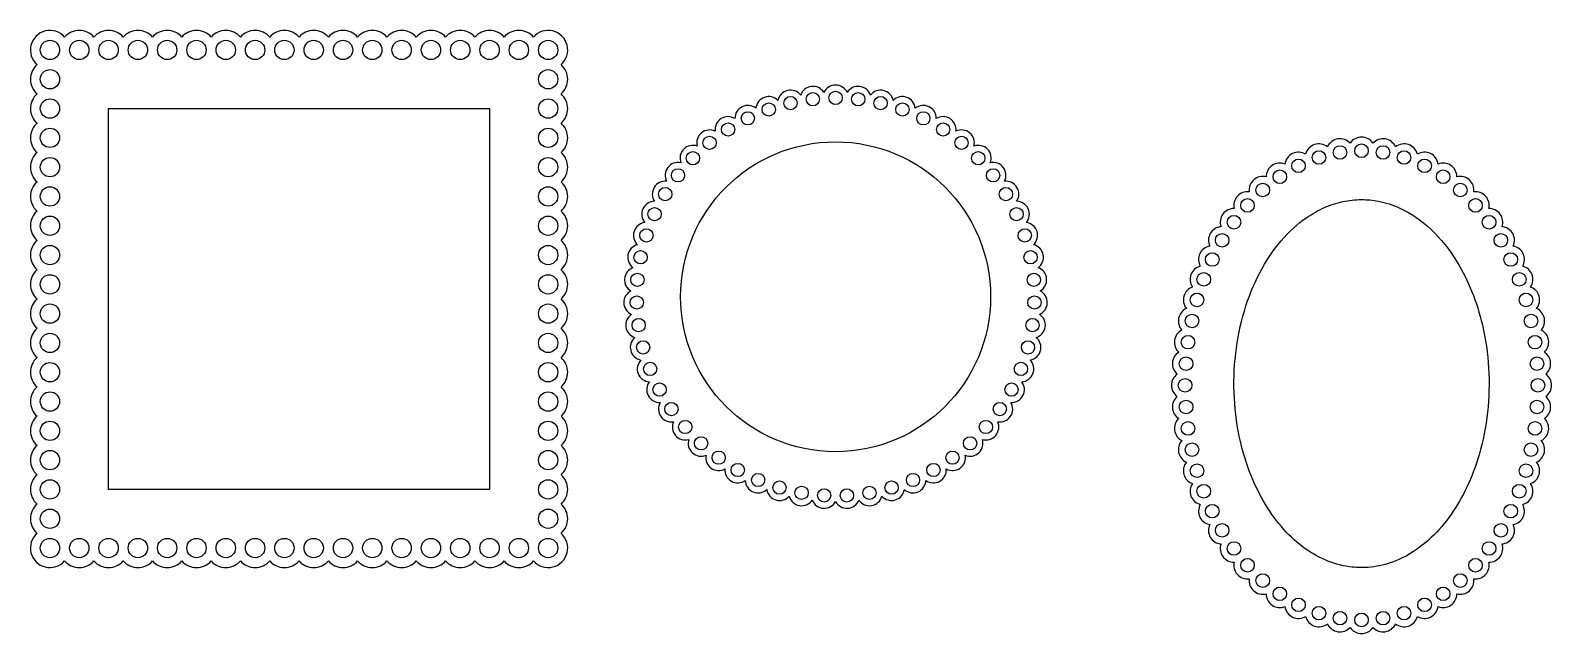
# Model space of a CAD drawing. Extents: x -577 to -265, y 126 to 250.
import ezdxf

# ---------------------------------------------------------------- set-up
doc = ezdxf.new("R2010")
doc.units = 0
doc.header["$LTSCALE"] = 0.010101
doc.layers.get('0').update_dxf_attribs({"linetype": 'CONTINUOUS'})

msp = doc.modelspace()

# ---------------------------------------------------------------- linework, layer by layer
for p, q in [((-560.68, 233.55), (-482.68, 233.55)), ((-560.68, 155.55), (-560.68, 233.55)), ((-482.68, 233.55), (-482.68, 155.55)), ((-482.68, 155.55), (-560.68, 155.55))]:
    msp.add_line(p, q)
for centre, radius in [((-572.68, 245.55), 1.98), ((-566.68, 245.55), 1.98), ((-560.68, 245.55), 1.98), ((-554.68, 245.55), 1.98), ((-548.68, 245.55), 1.98), ((-542.68, 245.55), 1.98), ((-536.68, 245.55), 1.98), ((-530.68, 245.55), 1.98), ((-524.68, 245.55), 1.98), ((-518.68, 245.55), 1.98), ((-512.68, 245.55), 1.98), ((-506.68, 245.55), 1.98), ((-500.68, 245.55), 1.98), ((-494.68, 245.55), 1.98), ((-488.68, 245.55), 1.98), ((-482.68, 245.55), 1.98), ((-476.68, 245.55), 1.98), ((-470.68, 245.55), 1.98), ((-572.68, 239.55), 1.98), ((-470.68, 239.55), 1.98), ((-416.48, 235.46), 1.36), ((-411.83, 235.73), 1.36), ((-407.19, 235.46), 1.36), ((-572.68, 233.55), 1.98), ((-470.68, 233.55), 1.98), ((-425.52, 233.36), 1.36), ((-421.06, 234.67), 1.36), ((-402.61, 234.67), 1.36), ((-398.14, 233.36), 1.36), ((-433.85, 229.26), 1.36), ((-429.8, 231.55), 1.36), ((-393.86, 231.55), 1.36), ((-389.81, 229.26), 1.36), ((-572.68, 227.55), 1.98), ((-470.68, 227.55), 1.98), ((-437.62, 226.53), 1.36), ((-386.05, 226.53), 1.36), ((-411.83, 195), 31.73), ((-441.04, 223.38), 1.36), ((-382.62, 223.38), 1.36), ((-312.87, 223.53), 1.39), ((-308.56, 224.56), 1.39), ((-304.15, 224.91), 1.39), ((-304.15, 224.91), 1.39), ((-304.15, 224.91), 1.39), ((-299.74, 224.56), 1.39), ((-295.44, 223.53), 1.39), ((-572.68, 221.55), 1.98), ((-470.68, 221.55), 1.98), ((-444.09, 219.87), 1.36), ((-379.58, 219.87), 1.36), ((-317.06, 221.82), 1.39), ((-291.24, 221.82), 1.39), ((-324.37, 216.86), 1.39), ((-320.88, 219.58), 1.39), ((-287.43, 219.58), 1.39), ((-283.93, 216.86), 1.39), ((-572.68, 215.55), 1.98), ((-470.68, 215.55), 1.98), ((-446.71, 216.03), 1.36), ((-376.95, 216.03), 1.36), ((-327.49, 213.71), 1.39), ((-280.82, 213.71), 1.39), ((-448.88, 211.92), 1.36), ((-374.78, 211.92), 1.36), ((-572.68, 209.55), 1.98), ((-470.68, 209.55), 1.98), ((-450.57, 207.58), 1.36), ((-373.1, 207.58), 1.36), ((-330.27, 210.27), 1.39), ((-278.03, 210.27), 1.39), ((-332.69, 206.57), 1.39), ((-275.62, 206.57), 1.39), ((-572.68, 203.55), 1.98), ((-470.68, 203.55), 1.98), ((-451.75, 203.09), 1.36), ((-371.91, 203.09), 1.36), ((-334.72, 202.63), 1.39), ((-273.59, 202.63), 1.39), ((-572.68, 197.55), 1.98), ((-470.68, 197.55), 1.98), ((-452.41, 198.48), 1.36), ((-371.25, 198.48), 1.36), ((-336.45, 198.56), 1.39), ((-271.86, 198.56), 1.39), ((-572.68, 191.55), 1.98), ((-470.68, 191.55), 1.98), ((-452.55, 193.83), 1.36), ((-371.12, 193.83), 1.36), ((-337.83, 194.36), 1.39), ((-270.48, 194.36), 1.39), ((-452.15, 189.2), 1.36), ((-371.52, 189.2), 1.36), ((-338.85, 190.05), 1.39), ((-269.46, 190.05), 1.39), ((-572.68, 185.55), 1.98), ((-470.68, 185.55), 1.98), ((-339.67, 185.7), 1.39), ((-268.63, 185.7), 1.39), ((-451.22, 184.64), 1.36), ((-372.44, 184.64), 1.36), ((-572.68, 179.55), 1.98), ((-470.68, 179.55), 1.98), ((-449.79, 180.22), 1.36), ((-373.88, 180.22), 1.36), ((-340.07, 181.3), 1.39), ((-268.23, 181.3), 1.39), ((-340.27, 176.87), 1.39), ((-268.04, 176.87), 1.39), ((-572.68, 173.55), 1.98), ((-470.68, 173.55), 1.98), ((-447.86, 175.99), 1.36), ((-375.81, 175.99), 1.36), ((-445.45, 172.01), 1.36), ((-378.21, 172.01), 1.36), ((-340.07, 172.44), 1.39), ((-268.23, 172.44), 1.39), ((-572.68, 167.55), 1.98), ((-470.68, 167.55), 1.98), ((-442.61, 168.33), 1.36), ((-381.05, 168.33), 1.36), ((-339.67, 168.04), 1.39), ((-268.63, 168.04), 1.39), ((-439.37, 164.99), 1.36), ((-384.29, 164.99), 1.36), ((-338.85, 163.69), 1.39), ((-269.46, 163.69), 1.39), ((-572.68, 161.55), 1.98), ((-470.68, 161.55), 1.98), ((-435.77, 162.05), 1.36), ((-387.89, 162.05), 1.36), ((-431.86, 159.53), 1.36), ((-427.69, 157.48), 1.36), ((-395.98, 157.48), 1.36), ((-391.8, 159.53), 1.36), ((-337.83, 159.38), 1.39), ((-270.48, 159.38), 1.39), ((-572.68, 155.55), 1.98), ((-470.68, 155.55), 1.98), ((-423.31, 155.92), 1.36), ((-418.78, 154.86), 1.36), ((-404.89, 154.86), 1.36), ((-400.36, 155.92), 1.36), ((-336.45, 155.18), 1.39), ((-271.86, 155.18), 1.39), ((-414.16, 154.33), 1.36), ((-409.51, 154.33), 1.36), ((-572.68, 149.55), 1.98), ((-470.68, 149.55), 1.98), ((-334.72, 151.1), 1.39), ((-273.59, 151.1), 1.39), ((-332.69, 147.17), 1.39), ((-275.62, 147.17), 1.39), ((-572.68, 143.55), 1.98), ((-566.68, 143.55), 1.98), ((-560.68, 143.55), 1.98), ((-554.68, 143.55), 1.98), ((-548.68, 143.55), 1.98), ((-542.68, 143.55), 1.98), ((-536.68, 143.55), 1.98), ((-530.68, 143.55), 1.98), ((-524.68, 143.55), 1.98), ((-518.68, 143.55), 1.98), ((-512.68, 143.55), 1.98), ((-506.68, 143.55), 1.98), ((-500.68, 143.55), 1.98), ((-494.68, 143.55), 1.98), ((-488.68, 143.55), 1.98), ((-482.68, 143.55), 1.98), ((-476.68, 143.55), 1.98), ((-470.68, 143.55), 1.98), ((-330.27, 143.46), 1.39), ((-278.03, 143.46), 1.39), ((-327.49, 140.02), 1.39), ((-280.82, 140.02), 1.39), ((-324.37, 136.88), 1.39), ((-283.93, 136.88), 1.39), ((-320.88, 134.16), 1.39), ((-287.43, 134.16), 1.39), ((-317.06, 131.92), 1.39), ((-312.87, 130.21), 1.39), ((-295.44, 130.21), 1.39), ((-291.24, 131.92), 1.39), ((-308.56, 129.18), 1.39), ((-304.15, 128.83), 1.39), ((-299.74, 129.18), 1.39)]:
    msp.add_circle(centre, radius)
for centre, radius, start, end in [((-572.68, 245.55), 4, 41.4096, 228.5904), ((-566.68, 245.55), 4, 41.4096, 138.5904), ((-560.68, 245.55), 4, 41.4096, 138.5904), ((-554.68, 245.55), 4, 41.4096, 138.5904), ((-548.68, 245.55), 4, 41.4096, 138.5904), ((-542.68, 245.55), 4, 41.4096, 138.5904), ((-536.68, 245.55), 4, 41.4096, 138.5904), ((-530.68, 245.55), 4, 41.4096, 138.5904), ((-524.68, 245.55), 4, 41.4096, 138.5904), ((-518.68, 245.55), 4, 41.4096, 138.5904), ((-512.68, 245.55), 4, 41.4096, 138.5904), ((-506.68, 245.55), 4, 41.4096, 138.5904), ((-500.68, 245.55), 4, 41.4096, 138.5904), ((-494.68, 245.55), 4, 41.4096, 138.5904), ((-488.68, 245.55), 4, 41.4096, 138.5904), ((-482.68, 245.55), 4, 41.4096, 138.5904), ((-476.68, 245.55), 4, 41.4096, 138.5904), ((-470.68, 245.55), 4, 311.4096, 138.5904), ((-572.68, 239.55), 4, 131.4096, 228.5904), ((-470.68, 239.55), 4, 311.4096, 48.5904), ((-421.06, 234.67), 2.64, 37.9694, 168.2124), ((-416.48, 235.46), 2.64, 31.424, 161.6669), ((-411.83, 235.73), 2.64, 24.8785, 155.1215), ((-407.19, 235.46), 2.64, 18.3331, 148.576), ((-402.61, 234.67), 2.64, 11.7876, 142.0306), ((-572.68, 233.55), 4, 131.4096, 228.5904), ((-470.68, 233.55), 4, 311.4096, 48.5904), ((-429.8, 231.55), 2.64, 51.0603, 181.3033), ((-425.52, 233.36), 2.64, 44.5149, 174.7579), ((-398.14, 233.36), 2.64, 5.2421, 135.4851), ((-393.86, 231.55), 2.64, 358.6967, 128.9397), ((-572.68, 227.55), 4, 131.4096, 228.5904), ((-470.68, 227.55), 4, 311.4096, 48.5904), ((-433.85, 229.26), 2.64, 57.6058, 187.8488), ((-389.81, 229.26), 2.64, 352.1512, 122.3942), ((-437.62, 226.53), 2.64, 64.1512, 194.3942), ((-386.05, 226.53), 2.64, 345.6058, 115.8488), ((-308.56, 224.56), 2.8, 42.3887, 155.6206), ((-304.15, 224.91), 2.8, 33.3236, 146.6764), ((-299.74, 224.56), 2.8, 24.3794, 137.6113), ((-572.68, 221.55), 4, 131.4096, 228.5904), ((-470.68, 221.55), 4, 311.4096, 48.5904), ((-441.04, 223.38), 2.64, 70.6967, 200.9397), ((-382.62, 223.38), 2.64, 339.0603, 109.3033), ((-317.06, 221.82), 2.8, 58.2716, 172.5533), ((-312.87, 223.53), 2.8, 51.3369, 166.1123), ((-295.44, 223.53), 2.8, 13.8877, 128.6631), ((-291.24, 221.82), 2.8, 7.4467, 121.7284), ((-444.09, 219.87), 2.64, 77.2421, 207.4851), ((-379.58, 219.87), 2.64, 332.5149, 102.7579), ((-320.88, 219.58), 2.8, 68.2338, 180.1137), ((-287.43, 219.58), 2.8, 359.8863, 111.7662), ((-572.68, 215.55), 4, 131.4096, 228.5904), ((-470.68, 215.55), 4, 311.4096, 48.5904), ((-446.71, 216.03), 2.64, 83.7876, 214.0306), ((-376.95, 216.03), 2.64, 325.9694, 96.2124), ((-324.37, 216.86), 2.8, 75.7156, 187.4155), ((-283.93, 216.86), 2.8, 352.5845, 104.2844), ((-327.49, 213.71), 2.8, 83.1272, 193.129), ((-280.82, 213.71), 2.8, 346.871, 96.8728), ((-572.68, 209.55), 4, 131.4096, 228.5904), ((-470.68, 209.55), 4, 311.4096, 48.5904), ((-448.88, 211.92), 2.64, 90.3331, 220.576), ((-374.78, 211.92), 2.64, 319.424, 89.6669), ((-330.27, 210.27), 2.8, 88.8407, 199.0817), ((-278.03, 210.27), 2.8, 340.9183, 91.1593), ((-450.57, 207.58), 2.64, 96.8785, 227.1215), ((-373.1, 207.58), 2.64, 312.8785, 83.1215), ((-332.69, 206.57), 2.8, 94.7934, 204.8451), ((-275.62, 206.57), 2.8, 335.1549, 85.2066), ((-572.68, 203.55), 4, 131.4096, 228.5904), ((-470.68, 203.55), 4, 311.4096, 48.5904), ((-451.75, 203.09), 2.64, 103.424, 233.6669), ((-371.91, 203.09), 2.64, 306.3331, 76.576), ((-334.72, 202.63), 2.8, 100.5568, 209.1032), ((-273.59, 202.63), 2.8, 330.8968, 79.4432), ((-572.68, 197.55), 4, 131.4096, 228.5904), ((-470.68, 197.55), 4, 311.4096, 48.5904), ((-452.41, 198.48), 2.64, 109.9694, 240.2124), ((-371.25, 198.48), 2.64, 299.7876, 70.0306), ((-336.45, 198.56), 2.8, 104.8149, 213.9516), ((-271.86, 198.56), 2.8, 326.0484, 75.1851), ((-337.83, 194.36), 2.8, 109.6633, 218.9014), ((-270.48, 194.36), 2.8, 321.0986, 70.3367), ((-572.68, 191.55), 4, 131.4096, 228.5904), ((-470.68, 191.55), 4, 311.4096, 48.5904), ((-452.55, 193.83), 2.64, 116.5149, 246.7579), ((-371.12, 193.83), 2.64, 293.2421, 63.4851), ((-452.15, 189.2), 2.64, 123.0603, 253.3033), ((-371.52, 189.2), 2.64, 286.6967, 56.9397), ((-338.85, 190.05), 2.8, 114.6131, 221.3705), ((-269.46, 190.05), 2.8, 318.6295, 65.3869), ((-572.68, 185.55), 4, 131.4096, 228.5904), ((-470.68, 185.55), 4, 311.4096, 48.5904), ((-339.67, 185.7), 2.8, 117.0822, 226.9342), ((-268.63, 185.7), 2.8, 313.0658, 62.9178), ((-451.22, 184.64), 2.64, 129.6058, 259.8488), ((-372.44, 184.64), 2.64, 280.1512, 50.3942), ((-572.68, 179.55), 4, 131.4096, 228.5904), ((-470.68, 179.55), 4, 311.4096, 48.5904), ((-449.79, 180.22), 2.64, 136.1512, 266.3942), ((-373.88, 180.22), 2.64, 273.6058, 43.8488), ((-340.07, 181.3), 2.8, 122.6459, 229.7594), ((-268.23, 181.3), 2.8, 310.2406, 57.3541), ((-447.86, 175.99), 2.64, 142.6967, 272.9397), ((-375.81, 175.99), 2.64, 267.0603, 37.3033), ((-340.27, 176.87), 2.8, 125.2999, 234.7001), ((-268.04, 176.87), 2.8, 305.2999, 54.7001), ((-572.68, 173.55), 4, 131.4096, 228.5904), ((-470.68, 173.55), 4, 311.4096, 48.5904), ((-340.07, 172.44), 2.8, 130.2406, 237.3541), ((-268.23, 172.44), 2.8, 302.6459, 49.7594), ((-445.45, 172.01), 2.64, 149.2421, 279.4851), ((-378.21, 172.01), 2.64, 260.5149, 30.7579), ((-572.68, 167.55), 4, 131.4096, 228.5904), ((-470.68, 167.55), 4, 311.4096, 48.5904), ((-442.61, 168.33), 2.64, 155.7876, 286.0306), ((-381.05, 168.33), 2.64, 253.9694, 24.2124), ((-339.67, 168.04), 2.8, 133.0658, 242.9178), ((-268.63, 168.04), 2.8, 297.0822, 46.9342), ((-439.37, 164.99), 2.64, 162.3331, 292.576), ((-384.29, 164.99), 2.64, 247.424, 17.6669), ((-338.85, 163.69), 2.8, 138.6295, 245.3869), ((-269.46, 163.69), 2.8, 294.6131, 41.3705), ((-572.68, 161.55), 4, 131.4096, 228.5904), ((-470.68, 161.55), 4, 311.4096, 48.5904), ((-435.77, 162.05), 2.64, 168.8785, 299.1215), ((-387.89, 162.05), 2.64, 240.8785, 11.1215), ((-431.86, 159.53), 2.64, 175.424, 305.6669), ((-391.8, 159.53), 2.64, 234.3331, 4.576), ((-337.83, 159.38), 2.8, 141.0986, 250.3367), ((-270.48, 159.38), 2.8, 289.6633, 38.9014), ((-572.68, 155.55), 4, 131.4096, 228.5904), ((-470.68, 155.55), 4, 311.4096, 48.5904), ((-427.69, 157.48), 2.64, 181.9694, 312.2124), ((-395.98, 157.48), 2.64, 227.7876, 358.0306), ((-336.45, 155.18), 2.8, 146.0484, 255.1851), ((-271.86, 155.18), 2.8, 284.8149, 33.9516), ((-423.31, 155.92), 2.64, 188.5149, 318.7579), ((-418.78, 154.86), 2.64, 195.0603, 325.3033), ((-414.16, 154.33), 2.64, 201.6058, 331.8488), ((-409.51, 154.33), 2.64, 208.1512, 338.3942), ((-404.89, 154.86), 2.64, 214.6967, 344.9397), ((-400.36, 155.92), 2.64, 221.2421, 351.4851), ((-572.68, 149.55), 4, 131.4096, 228.5904), ((-470.68, 149.55), 4, 311.4096, 48.5904), ((-334.72, 151.1), 2.8, 150.8968, 259.4432), ((-273.59, 151.1), 2.8, 280.5568, 29.1032), ((-572.68, 143.55), 4, 131.4096, 318.5904), ((-470.68, 143.55), 4, 221.4096, 48.5904), ((-332.69, 147.17), 2.8, 155.1549, 265.2066), ((-275.62, 147.17), 2.8, 274.7934, 24.8451), ((-330.27, 143.46), 2.8, 160.9183, 271.1593), ((-278.03, 143.46), 2.8, 268.8407, 19.0817), ((-566.68, 143.55), 4, 221.4096, 318.5904), ((-560.68, 143.55), 4, 221.4096, 318.5904), ((-554.68, 143.55), 4, 221.4096, 318.5904), ((-548.68, 143.55), 4, 221.4096, 318.5904), ((-542.68, 143.55), 4, 221.4096, 318.5904), ((-536.68, 143.55), 4, 221.4096, 318.5904), ((-530.68, 143.55), 4, 221.4096, 318.5904), ((-524.68, 143.55), 4, 221.4096, 318.5904), ((-518.68, 143.55), 4, 221.4096, 318.5904), ((-512.68, 143.55), 4, 221.4096, 318.5904), ((-506.68, 143.55), 4, 221.4096, 318.5904), ((-500.68, 143.55), 4, 221.4096, 318.5904), ((-494.68, 143.55), 4, 221.4096, 318.5904), ((-488.68, 143.55), 4, 221.4096, 318.5904), ((-482.68, 143.55), 4, 221.4096, 318.5904), ((-476.68, 143.55), 4, 221.4096, 318.5904), ((-327.49, 140.02), 2.8, 166.871, 276.8728), ((-280.82, 140.02), 2.8, 263.1272, 13.129), ((-324.37, 136.88), 2.8, 172.5845, 284.2844), ((-283.93, 136.88), 2.8, 255.7156, 7.4155), ((-320.88, 134.16), 2.8, 179.8863, 291.7662), ((-287.43, 134.16), 2.8, 248.2338, 0.1137), ((-317.06, 131.92), 2.8, 187.4467, 301.7284), ((-291.24, 131.92), 2.8, 238.2716, 352.5533), ((-312.87, 130.21), 2.8, 193.8877, 308.6631), ((-308.56, 129.18), 2.8, 204.3794, 317.6113), ((-299.74, 129.18), 2.8, 222.3887, 335.6206), ((-295.44, 130.21), 2.8, 231.3369, 346.1123), ((-304.15, 128.83), 2.8, 213.3236, 326.6764)]:
    msp.add_arc(centre, radius, start, end)
at = {"extrusion": (0, 0, -1)}
msp.add_open_spline([(-304.15, 214.91), (-305.43, 214.91), (-306.72, 214.77), (-309.25, 214.22), (-310.52, 213.81), (-312.99, 212.72), (-314.2, 212.04), (-317.24, 209.94), (-319, 208.33), (-322.24, 204.53), (-323.7, 202.34), (-326.24, 197.52), (-327.3, 194.87), (-328.97, 189.3), (-329.57, 186.36), (-330.26, 180.36), (-330.35, 177.3), (-330.02, 171.24), (-329.6, 168.24), (-328.38, 162.98), (-327.67, 160.69), (-325.95, 156.37), (-324.94, 154.33), (-322.68, 150.58), (-321.42, 148.88), (-318.7, 145.86), (-317.25, 144.55), (-314.22, 142.37), (-312.63, 141.5), (-309.4, 140.22), (-307.74, 139.81), (-304.99, 139.52), (-303.89, 139.5), (-302.01, 139.64), (-301.23, 139.75), (-299.66, 140.08), (-298.88, 140.29), (-297.34, 140.83), (-296.57, 141.14), (-293.71, 142.54), (-291.68, 143.97), (-288.38, 147.12), (-287.05, 148.68), (-284.61, 152.15), (-283.5, 154.06), (-281.57, 158.17), (-280.75, 160.37), (-279.27, 165.44), (-278.69, 168.37), (-278.03, 174.34), (-277.96, 177.38), (-278.31, 183.4), (-278.74, 186.38), (-279.97, 191.6), (-280.68, 193.89), (-282.41, 198.2), (-283.42, 200.23), (-286.15, 204.69), (-287.97, 206.96), (-291.95, 210.69), (-294.1, 212.15), (-297.76, 213.82), (-299.24, 214.29), (-301.85, 214.8), (-303.01, 214.91), (-304.15, 214.91)], degree=3, knots=[0, 0, 0, 0, 0.151203, 0.151203, 0.302406, 0.302406, 0.453609, 0.453609, 0.692516, 0.692516, 0.931423, 0.931423, 1.17033, 1.17033, 1.409236, 1.409236, 1.648143, 1.648143, 1.88705, 1.88705, 2.083487, 2.083487, 2.279924, 2.279924, 2.476361, 2.476361, 2.672798, 2.672798, 2.869236, 2.869236, 3.065673, 3.065673, 3.194652, 3.194652, 3.287801, 3.287801, 3.38095, 3.38095, 3.474099, 3.474099, 3.733721, 3.733721, 3.929366, 3.929366, 4.12501, 4.12501, 4.320655, 4.320655, 4.558072, 4.558072, 4.795488, 4.795488, 5.032904, 5.032904, 5.229102, 5.229102, 5.425301, 5.425301, 5.698433, 5.698433, 5.971566, 5.971566, 6.14759, 6.14759, 6.283185, 6.283185, 6.283185, 6.283185], dxfattribs=at)

doc.saveas('drawing.dxf')
